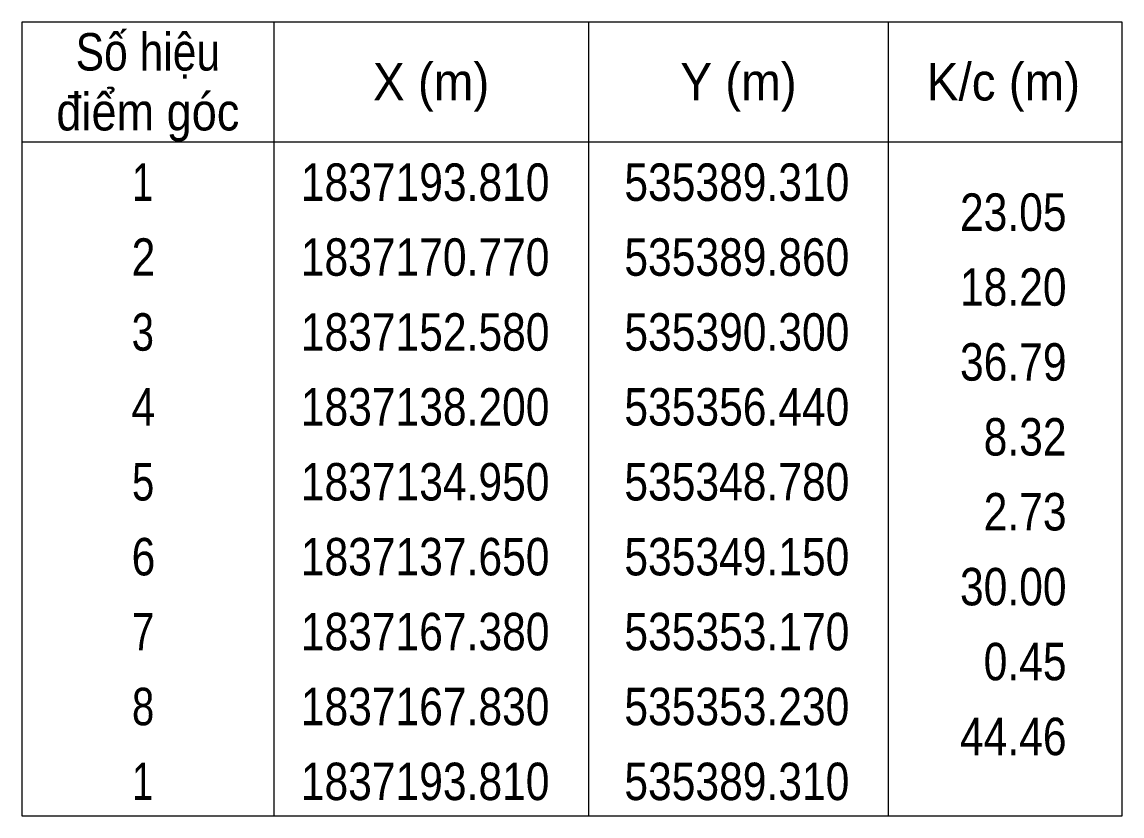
# Model space of a CAD drawing. Header units: metres. Extents: x 535129 to 535701, y 1837095 to 1837246.
# Drawn here: x 535664.55 to 535701.25, y 1837151.73 to 1837178.23 of the extents above; entities that cross this region are included whole.
import ezdxf
from ezdxf.enums import TextEntityAlignment as Align

# ---------------------------------------------------------------- set-up
doc = ezdxf.new("R2010")
doc.units = ezdxf.units.M
doc.header["$LTSCALE"] = 0.5
doc.layers.add('63', color=7, linetype='Continuous', lineweight=13)

msp = doc.modelspace()

# ---------------------------------------------------------------- linework, layer by layer
at = {"layer": '63'}
for p, q in [((535672.95, 1837178.23), (535672.95, 1837151.73)), ((535683.45, 1837178.23), (535683.45, 1837151.73)), ((535693.45, 1837178.23), (535693.45, 1837151.73)), ((535664.55, 1837174.23), (535701.25, 1837174.23))]:
    msp.add_line(p, q, dxfattribs=at)
msp.add_lwpolyline([(535664.55, 1837178.23), (535701.25, 1837178.23), (535701.25, 1837151.73), (535664.55, 1837151.73)], close=True, dxfattribs=at)

# ---------------------------------------------------------------- texts
for s, width, p in [('Số hiệu', 0.85, (535668.75, 1837176.61)), ('X (m)', 0.95, (535678.2, 1837175.61)), ('Y (m)', 0.95, (535688.455, 1837175.61)), ('K/c (m)', 0.95, (535697.295, 1837175.61)), ('điểm góc', 0.9, (535668.75, 1837174.61)), (' 1', 0.75, (535668.4, 1837172.26)), ('1837193.810', 0.85, (535678, 1837172.26)), ('535389.310', 0.85, (535688.4, 1837172.26)), (' 2', 0.85, (535668.405, 1837169.76)), ('1837170.770', 0.85, (535678, 1837169.76)), ('535389.860', 0.85, (535688.4, 1837169.76)), (' 3', 0.8, (535668.395, 1837167.26)), ('1837152.580', 0.85, (535678, 1837167.26)), ('535390.300', 0.85, (535688.4, 1837167.26)), (' 4', 0.85, (535668.4, 1837164.76)), ('1837138.200', 0.85, (535678, 1837164.76)), ('535356.440', 0.85, (535688.4, 1837164.76)), (' 5', 0.8, (535668.405, 1837162.26)), ('1837134.950', 0.85, (535678, 1837162.26)), ('535348.780', 0.85, (535688.4, 1837162.26)), (' 6', 0.85, (535668.405, 1837159.76)), ('1837137.650', 0.85, (535678, 1837159.76)), ('535349.150', 0.85, (535688.4, 1837159.76)), (' 7', 0.8, (535668.405, 1837157.26)), ('1837167.380', 0.85, (535678, 1837157.26)), ('535353.170', 0.85, (535688.4, 1837157.26)), (' 8', 0.8, (535668.405, 1837154.76)), ('1837167.830', 0.85, (535678, 1837154.76)), ('535353.230', 0.85, (535688.4, 1837154.76)), (' 1', 0.75, (535668.4, 1837152.26)), ('1837193.810', 0.85, (535678, 1837152.26)), ('535389.310', 0.85, (535688.4, 1837152.26))]:
    msp.add_text(s, height=1.25, dxfattribs=dict(at, width=width)).set_placement(p, align=Align.CENTER)
at = {"layer": '63', "width": 0.85}
for s, p in [('23.05', (535699.4, 1837171.26)), ('18.20', (535699.4, 1837168.76)), ('36.79', (535699.4, 1837166.26)), ('8.32', (535699.4, 1837163.76)), ('2.73', (535699.4, 1837161.26)), ('30.00', (535699.4, 1837158.76)), ('0.45', (535699.4, 1837156.26)), ('44.46', (535699.4, 1837153.76))]:
    msp.add_text(s, height=1.25, dxfattribs=at).set_placement(p, align=Align.RIGHT)

doc.saveas('drawing.dxf')
